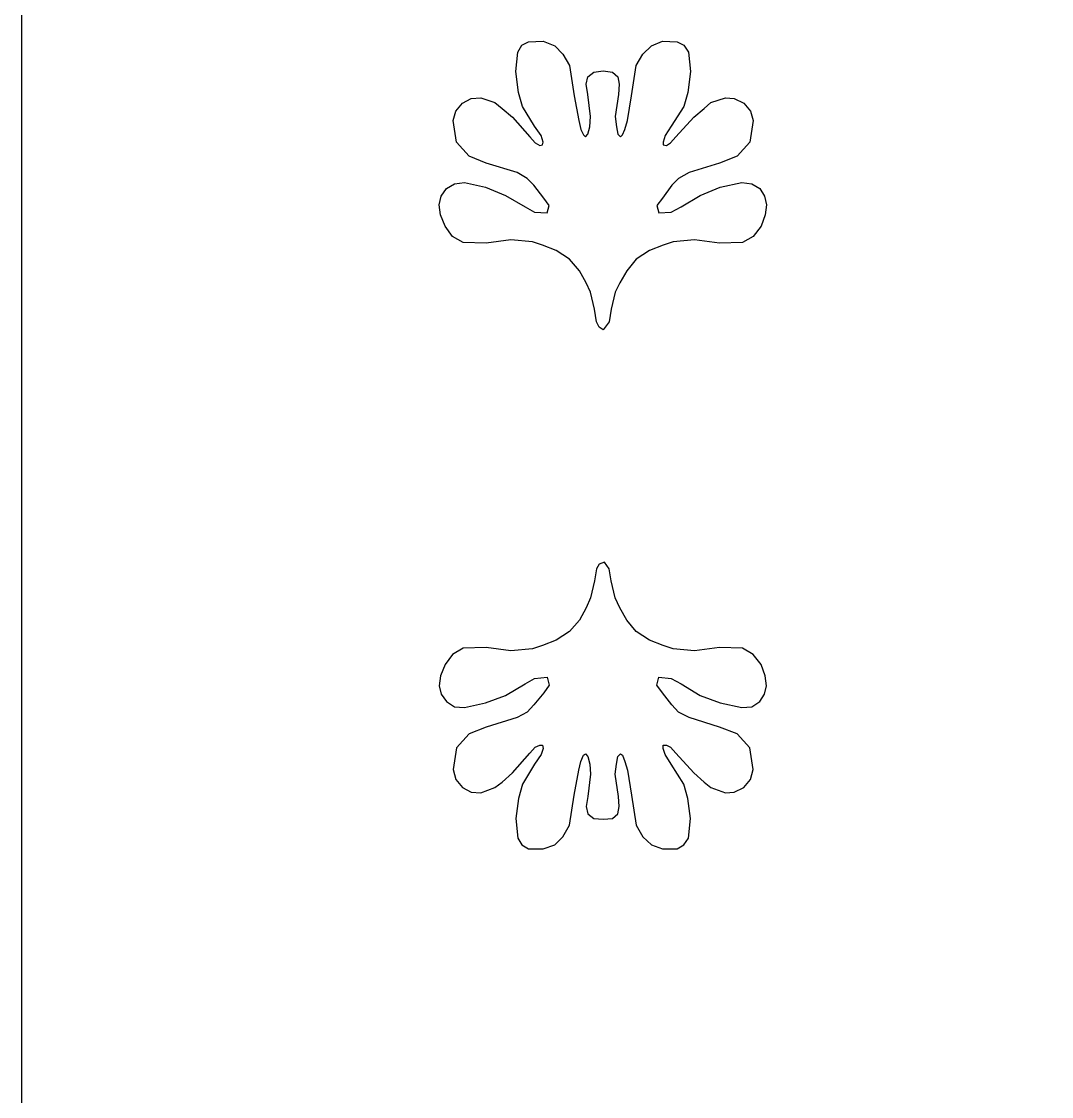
# Model space of a CAD drawing. Header units: centimetres. Extents: x -9.4 to 9.3, y -6 to 11.1.
# Drawn here: x 0.337 to 4.809, y 2.579 to 7.244 of the extents above; entities that cross this region are included whole.
import ezdxf

# ---------------------------------------------------------------- set-up
doc = ezdxf.new("R2010")
doc.units = ezdxf.units.CM
doc.header["$MEASUREMENT"] = 0

msp = doc.modelspace()

# ---------------------------------------------------------------- linework, layer by layer
at = {"color": 242}
for points, knots in [([(0.33706, -5.99235), (0.33706, -5.99235), (0.33706, 11.14986), (0.33706, 11.14986), (0.33706, 11.14986), (0.33706, 11.14986), (9.2808, 11.14986), (9.2808, 11.14986), (9.2808, 11.14986), (9.2808, 11.14986), (9.2808, -5.99235), (9.2808, -5.99235), (9.2808, -5.99235), (9.2808, -5.99235), (0.33706, -5.99235), (0.33706, -5.99235)], [0, 0, 0, 0, 0.2, 0.2, 0.2, 0.2, 0.4, 0.4, 0.4, 0.4, 0.6, 0.6, 0.6, 0.6, 1, 1, 1, 1]), ([(2.46226, 6.29682), (2.46226, 6.29682), (2.55573, 6.28807), (2.55573, 6.28807), (2.55573, 6.28807), (2.55573, 6.28807), (2.59951, 6.27345), (2.59951, 6.27345), (2.59951, 6.27345), (2.59951, 6.27345), (2.65791, 6.25007), (2.65791, 6.25007), (2.65791, 6.25007), (2.65791, 6.25007), (2.71636, 6.21211), (2.71636, 6.21211), (2.71636, 6.21211), (2.71636, 6.21211), (2.76014, 6.16247), (2.76014, 6.16247), (2.76014, 6.16247), (2.76014, 6.16247), (2.78933, 6.10989), (2.78933, 6.10989), (2.78933, 6.10989), (2.78933, 6.10989), (2.80689, 6.069), (2.80689, 6.069), (2.80689, 6.069), (2.80689, 6.069), (2.82439, 5.99598), (2.82439, 5.99598), (2.82439, 5.99598), (2.82439, 5.99598), (2.83315, 5.94047), (2.83315, 5.94047), (2.83315, 5.94047), (2.83315, 5.94047), (2.84484, 5.91714), (2.84484, 5.91714), (2.84484, 5.91714), (2.84484, 5.91714), (2.86235, 5.90545), (2.86235, 5.90545), (2.86235, 5.90545), (2.86235, 5.90545), (2.88862, 5.94047), (2.88862, 5.94047), (2.88862, 5.94047), (2.88862, 5.94047), (2.89742, 5.99598), (2.89742, 5.99598), (2.89742, 5.99598), (2.89742, 5.99598), (2.91493, 6.069), (2.91493, 6.069), (2.91493, 6.069), (2.91493, 6.069), (2.93538, 6.10989), (2.93538, 6.10989), (2.93538, 6.10989), (2.93538, 6.10989), (2.96458, 6.16247), (2.96458, 6.16247), (2.96458, 6.16247), (2.96458, 6.16247), (3.00546, 6.21211), (3.00546, 6.21211), (3.00546, 6.21211), (3.00546, 6.21211), (3.06386, 6.25007), (3.06386, 6.25007), (3.06386, 6.25007), (3.06386, 6.25007), (3.12226, 6.27345), (3.12226, 6.27345), (3.12226, 6.27345), (3.12226, 6.27345), (3.16609, 6.28807), (3.16609, 6.28807), (3.16609, 6.28807), (3.16609, 6.28807), (3.25951, 6.29682), (3.25951, 6.29682), (3.25951, 6.29682), (3.25951, 6.29682), (3.36754, 6.28221), (3.36754, 6.28221), (3.36754, 6.28221), (3.36754, 6.28221), (3.46684, 6.28513), (3.46684, 6.28513), (3.46684, 6.28513), (3.46684, 6.28513), (3.51359, 6.3114), (3.51359, 6.3114), (3.51359, 6.3114), (3.51359, 6.3114), (3.54861, 6.35522), (3.54861, 6.35522), (3.54861, 6.35522), (3.54861, 6.35522), (3.56617, 6.40486), (3.56617, 6.40486), (3.56617, 6.40486), (3.56617, 6.40486), (3.57199, 6.44869), (3.57199, 6.44869), (3.57199, 6.44869), (3.57199, 6.44869), (3.56323, 6.48665), (3.56323, 6.48665), (3.56323, 6.48665), (3.56323, 6.48665), (3.54279, 6.51877), (3.54279, 6.51877), (3.54279, 6.51877), (3.54279, 6.51877), (3.50773, 6.53921), (3.50773, 6.53921), (3.50773, 6.53921), (3.50773, 6.53921), (3.46395, 6.54508), (3.46395, 6.54508), (3.46395, 6.54508), (3.46395, 6.54508), (3.37048, 6.52464), (3.37048, 6.52464), (3.37048, 6.52464), (3.37048, 6.52464), (3.28288, 6.48957), (3.28288, 6.48957), (3.28288, 6.48957), (3.28288, 6.48957), (3.20111, 6.43993), (3.20111, 6.43993), (3.20111, 6.43993), (3.20111, 6.43993), (3.15728, 6.41655), (3.15728, 6.41655), (3.15728, 6.41655), (3.15728, 6.41655), (3.10475, 6.41361), (3.10475, 6.41361), (3.10475, 6.41361), (3.10475, 6.41361), (3.09599, 6.44576), (3.09599, 6.44576), (3.09599, 6.44576), (3.09599, 6.44576), (3.11932, 6.47789), (3.11932, 6.47789), (3.11932, 6.47789), (3.11932, 6.47789), (3.16022, 6.5334), (3.16022, 6.5334), (3.16022, 6.5334), (3.16022, 6.5334), (3.18942, 6.56259), (3.18942, 6.56259), (3.18942, 6.56259), (3.18942, 6.56259), (3.23617, 6.58886), (3.23617, 6.58886), (3.23617, 6.58886), (3.23617, 6.58886), (3.36754, 6.62975), (3.36754, 6.62975), (3.36754, 6.62975), (3.36754, 6.62975), (3.4435, 6.659), (3.4435, 6.659), (3.4435, 6.659), (3.4435, 6.659), (3.49897, 6.72033), (3.49897, 6.72033), (3.49897, 6.72033), (3.49897, 6.72033), (3.51359, 6.8138), (3.51359, 6.8138), (3.51359, 6.8138), (3.51359, 6.8138), (3.5019, 6.85468), (3.5019, 6.85468), (3.5019, 6.85468), (3.5019, 6.85468), (3.47271, 6.8897), (3.47271, 6.8897), (3.47271, 6.8897), (3.47271, 6.8897), (3.43182, 6.91014), (3.43182, 6.91014), (3.43182, 6.91014), (3.43182, 6.91014), (3.39386, 6.91308), (3.39386, 6.91308), (3.39386, 6.91308), (3.39386, 6.91308), (3.32959, 6.89264), (3.32959, 6.89264), (3.32959, 6.89264), (3.32959, 6.89264), (3.30039, 6.86637), (3.30039, 6.86637), (3.30039, 6.86637), (3.30039, 6.86637), (3.25661, 6.82837), (3.25661, 6.82837), (3.25661, 6.82837), (3.25661, 6.82837), (3.17773, 6.74366), (3.17773, 6.74366), (3.17773, 6.74366), (3.17773, 6.74366), (3.1544, 6.71739), (3.1544, 6.71739), (3.1544, 6.71739), (3.1544, 6.71739), (3.13688, 6.7057), (3.13688, 6.7057), (3.13688, 6.7057), (3.13688, 6.7057), (3.12226, 6.70864), (3.12226, 6.70864), (3.12226, 6.70864), (3.12226, 6.70864), (3.12226, 6.72033), (3.12226, 6.72033), (3.12226, 6.72033), (3.12226, 6.72033), (3.13101, 6.74953), (3.13101, 6.74953), (3.13101, 6.74953), (3.13101, 6.74953), (3.15728, 6.79041), (3.15728, 6.79041), (3.15728, 6.79041), (3.15728, 6.79041), (3.2128, 6.87513), (3.2128, 6.87513), (3.2128, 6.87513), (3.2128, 6.87513), (3.23031, 6.93645), (3.23031, 6.93645), (3.23031, 6.93645), (3.23031, 6.93645), (3.24199, 7.02699), (3.24199, 7.02699), (3.24199, 7.02699), (3.24199, 7.02699), (3.23324, 7.11169), (3.23324, 7.11169), (3.23324, 7.11169), (3.23324, 7.11169), (3.2128, 7.14089), (3.2128, 7.14089), (3.2128, 7.14089), (3.2128, 7.14089), (3.1836, 7.15552), (3.1836, 7.15552), (3.1836, 7.15552), (3.1836, 7.15552), (3.11932, 7.15841), (3.11932, 7.15841), (3.11932, 7.15841), (3.11932, 7.15841), (3.07261, 7.13797), (3.07261, 7.13797), (3.07261, 7.13797), (3.07261, 7.13797), (3.03466, 7.10294), (3.03466, 7.10294), (3.03466, 7.10294), (3.03466, 7.10294), (3.00546, 7.05326), (3.00546, 7.05326), (3.00546, 7.05326), (3.00546, 7.05326), (2.98502, 6.92183), (2.98502, 6.92183), (2.98502, 6.92183), (2.98502, 6.92183), (2.96747, 6.8138), (2.96747, 6.8138), (2.96747, 6.8138), (2.96747, 6.8138), (2.95582, 6.77579), (2.95582, 6.77579), (2.95582, 6.77579), (2.95582, 6.77579), (2.94707, 6.75245), (2.94707, 6.75245), (2.94707, 6.75245), (2.94707, 6.75245), (2.93826, 6.74366), (2.93826, 6.74366), (2.93826, 6.74366), (2.93826, 6.74366), (2.92662, 6.75534), (2.92662, 6.75534), (2.92662, 6.75534), (2.92662, 6.75534), (2.92075, 6.78748), (2.92075, 6.78748), (2.92075, 6.78748), (2.92075, 6.78748), (2.91493, 6.8313), (2.91493, 6.8313), (2.91493, 6.8313), (2.91493, 6.8313), (2.92951, 6.9277), (2.92951, 6.9277), (2.92951, 6.9277), (2.92951, 6.9277), (2.93244, 6.97147), (2.93244, 6.97147), (2.93244, 6.97147), (2.93244, 6.97147), (2.92662, 7.00361), (2.92662, 7.00361), (2.92662, 7.00361), (2.92662, 7.00361), (2.90324, 7.02406), (2.90324, 7.02406), (2.90324, 7.02406), (2.90324, 7.02406), (2.86235, 7.02993), (2.86235, 7.02993), (2.86235, 7.02993), (2.86235, 7.02993), (2.82146, 7.02406), (2.82146, 7.02406), (2.82146, 7.02406), (2.82146, 7.02406), (2.7952, 7.00361), (2.7952, 7.00361), (2.7952, 7.00361), (2.7952, 7.00361), (2.78933, 6.97147), (2.78933, 6.97147), (2.78933, 6.97147), (2.78933, 6.97147), (2.7952, 6.9277), (2.7952, 6.9277), (2.7952, 6.9277), (2.7952, 6.9277), (2.80689, 6.8313), (2.80689, 6.8313), (2.80689, 6.8313), (2.80689, 6.8313), (2.80395, 6.78748), (2.80395, 6.78748), (2.80395, 6.78748), (2.80395, 6.78748), (2.7952, 6.75534), (2.7952, 6.75534), (2.7952, 6.75534), (2.7952, 6.75534), (2.78644, 6.74366), (2.78644, 6.74366), (2.78644, 6.74366), (2.78644, 6.74366), (2.77769, 6.75245), (2.77769, 6.75245), (2.77769, 6.75245), (2.77769, 6.75245), (2.766, 6.77579), (2.766, 6.77579), (2.766, 6.77579), (2.766, 6.77579), (2.75724, 6.8138), (2.75724, 6.8138), (2.75724, 6.8138), (2.75724, 6.8138), (2.7368, 6.92183), (2.7368, 6.92183), (2.7368, 6.92183), (2.7368, 6.92183), (2.71636, 7.05326), (2.71636, 7.05326), (2.71636, 7.05326), (2.71636, 7.05326), (2.68715, 7.10294), (2.68715, 7.10294), (2.68715, 7.10294), (2.68715, 7.10294), (2.65209, 7.13797), (2.65209, 7.13797), (2.65209, 7.13797), (2.65209, 7.13797), (2.60244, 7.15841), (2.60244, 7.15841), (2.60244, 7.15841), (2.60244, 7.15841), (2.53818, 7.15552), (2.53818, 7.15552), (2.53818, 7.15552), (2.53818, 7.15552), (2.50898, 7.14089), (2.50898, 7.14089), (2.50898, 7.14089), (2.50898, 7.14089), (2.49147, 7.11169), (2.49147, 7.11169), (2.49147, 7.11169), (2.49147, 7.11169), (2.48271, 7.02699), (2.48271, 7.02699), (2.48271, 7.02699), (2.48271, 7.02699), (2.4944, 6.93645), (2.4944, 6.93645), (2.4944, 6.93645), (2.4944, 6.93645), (2.51192, 6.87513), (2.51192, 6.87513), (2.51192, 6.87513), (2.51192, 6.87513), (2.56449, 6.79041), (2.56449, 6.79041), (2.56449, 6.79041), (2.56449, 6.79041), (2.59369, 6.74953), (2.59369, 6.74953), (2.59369, 6.74953), (2.59369, 6.74953), (2.60244, 6.72033), (2.60244, 6.72033), (2.60244, 6.72033), (2.60244, 6.72033), (2.59951, 6.70864), (2.59951, 6.70864), (2.59951, 6.70864), (2.59951, 6.70864), (2.58786, 6.7057), (2.58786, 6.7057), (2.58786, 6.7057), (2.58786, 6.7057), (2.56742, 6.71739), (2.56742, 6.71739), (2.56742, 6.71739), (2.56742, 6.71739), (2.54404, 6.74366), (2.54404, 6.74366), (2.54404, 6.74366), (2.54404, 6.74366), (2.46813, 6.82837), (2.46813, 6.82837), (2.46813, 6.82837), (2.46813, 6.82837), (2.42431, 6.86637), (2.42431, 6.86637), (2.42431, 6.86637), (2.42431, 6.86637), (2.39218, 6.89264), (2.39218, 6.89264), (2.39218, 6.89264), (2.39218, 6.89264), (2.33085, 6.91308), (2.33085, 6.91308), (2.33085, 6.91308), (2.33085, 6.91308), (2.28996, 6.91014), (2.28996, 6.91014), (2.28996, 6.91014), (2.28996, 6.91014), (2.252, 6.8897), (2.252, 6.8897), (2.252, 6.8897), (2.252, 6.8897), (2.2228, 6.85468), (2.2228, 6.85468), (2.2228, 6.85468), (2.2228, 6.85468), (2.21111, 6.8138), (2.21111, 6.8138), (2.21111, 6.8138), (2.21111, 6.8138), (2.22573, 6.72033), (2.22573, 6.72033), (2.22573, 6.72033), (2.22573, 6.72033), (2.2812, 6.659), (2.2812, 6.659), (2.2812, 6.659), (2.2812, 6.659), (2.35422, 6.62975), (2.35422, 6.62975), (2.35422, 6.62975), (2.35422, 6.62975), (2.48853, 6.58886), (2.48853, 6.58886), (2.48853, 6.58886), (2.48853, 6.58886), (2.53236, 6.56259), (2.53236, 6.56259), (2.53236, 6.56259), (2.53236, 6.56259), (2.56156, 6.5334), (2.56156, 6.5334), (2.56156, 6.5334), (2.56156, 6.5334), (2.60538, 6.47789), (2.60538, 6.47789), (2.60538, 6.47789), (2.60538, 6.47789), (2.62871, 6.44576), (2.62871, 6.44576), (2.62871, 6.44576), (2.62871, 6.44576), (2.61995, 6.41361), (2.61995, 6.41361), (2.61995, 6.41361), (2.61995, 6.41361), (2.56449, 6.41655), (2.56449, 6.41655), (2.56449, 6.41655), (2.56449, 6.41655), (2.52361, 6.43993), (2.52361, 6.43993), (2.52361, 6.43993), (2.52361, 6.43993), (2.43889, 6.48957), (2.43889, 6.48957), (2.43889, 6.48957), (2.43889, 6.48957), (2.35129, 6.52464), (2.35129, 6.52464), (2.35129, 6.52464), (2.35129, 6.52464), (2.26075, 6.54508), (2.26075, 6.54508), (2.26075, 6.54508), (2.26075, 6.54508), (2.21698, 6.53921), (2.21698, 6.53921), (2.21698, 6.53921), (2.21698, 6.53921), (2.18191, 6.51877), (2.18191, 6.51877), (2.18191, 6.51877), (2.18191, 6.51877), (2.15858, 6.48665), (2.15858, 6.48665), (2.15858, 6.48665), (2.15858, 6.48665), (2.14978, 6.44869), (2.14978, 6.44869), (2.14978, 6.44869), (2.14978, 6.44869), (2.15565, 6.40486), (2.15565, 6.40486), (2.15565, 6.40486), (2.15565, 6.40486), (2.17609, 6.35522), (2.17609, 6.35522), (2.17609, 6.35522), (2.17609, 6.35522), (2.20822, 6.3114), (2.20822, 6.3114), (2.20822, 6.3114), (2.20822, 6.3114), (2.25493, 6.28513), (2.25493, 6.28513), (2.25493, 6.28513), (2.25493, 6.28513), (2.35422, 6.28221), (2.35422, 6.28221), (2.35422, 6.28221), (2.35422, 6.28221), (2.46226, 6.29682), (2.46226, 6.29682)], [0, 0, 0, 0, 0.0069444, 0.0069444, 0.0069444, 0.0069444, 0.0138889, 0.0138889, 0.0138889, 0.0138889, 0.0208333, 0.0208333, 0.0208333, 0.0208333, 0.0277778, 0.0277778, 0.0277778, 0.0277778, 0.0347222, 0.0347222, 0.0347222, 0.0347222, 0.0416667, 0.0416667, 0.0416667, 0.0416667, 0.0486111, 0.0486111, 0.0486111, 0.0486111, 0.0555556, 0.0555556, 0.0555556, 0.0555556, 0.0625, 0.0625, 0.0625, 0.0625, 0.0694444, 0.0694444, 0.0694444, 0.0694444, 0.0763889, 0.0763889, 0.0763889, 0.0763889, 0.0833333, 0.0833333, 0.0833333, 0.0833333, 0.0902778, 0.0902778, 0.0902778, 0.0902778, 0.0972222, 0.0972222, 0.0972222, 0.0972222, 0.1041667, 0.1041667, 0.1041667, 0.1041667, 0.1111111, 0.1111111, 0.1111111, 0.1111111, 0.1180556, 0.1180556, 0.1180556, 0.1180556, 0.125, 0.125, 0.125, 0.125, 0.1319444, 0.1319444, 0.1319444, 0.1319444, 0.1388889, 0.1388889, 0.1388889, 0.1388889, 0.1458333, 0.1458333, 0.1458333, 0.1458333, 0.1527778, 0.1527778, 0.1527778, 0.1527778, 0.1597222, 0.1597222, 0.1597222, 0.1597222, 0.1666667, 0.1666667, 0.1666667, 0.1666667, 0.1736111, 0.1736111, 0.1736111, 0.1736111, 0.1805556, 0.1805556, 0.1805556, 0.1805556, 0.1875, 0.1875, 0.1875, 0.1875, 0.1944444, 0.1944444, 0.1944444, 0.1944444, 0.2013889, 0.2013889, 0.2013889, 0.2013889, 0.2083333, 0.2083333, 0.2083333, 0.2083333, 0.2152778, 0.2152778, 0.2152778, 0.2152778, 0.2222222, 0.2222222, 0.2222222, 0.2222222, 0.2291667, 0.2291667, 0.2291667, 0.2291667, 0.2361111, 0.2361111, 0.2361111, 0.2361111, 0.2430556, 0.2430556, 0.2430556, 0.2430556, 0.25, 0.25, 0.25, 0.25, 0.2569444, 0.2569444, 0.2569444, 0.2569444, 0.2638889, 0.2638889, 0.2638889, 0.2638889, 0.2708333, 0.2708333, 0.2708333, 0.2708333, 0.2777778, 0.2777778, 0.2777778, 0.2777778, 0.2847222, 0.2847222, 0.2847222, 0.2847222, 0.2916667, 0.2916667, 0.2916667, 0.2916667, 0.2986111, 0.2986111, 0.2986111, 0.2986111, 0.3055556, 0.3055556, 0.3055556, 0.3055556, 0.3125, 0.3125, 0.3125, 0.3125, 0.3194444, 0.3194444, 0.3194444, 0.3194444, 0.3263889, 0.3263889, 0.3263889, 0.3263889, 0.3333333, 0.3333333, 0.3333333, 0.3333333, 0.3402778, 0.3402778, 0.3402778, 0.3402778, 0.3472222, 0.3472222, 0.3472222, 0.3472222, 0.3541667, 0.3541667, 0.3541667, 0.3541667, 0.3611111, 0.3611111, 0.3611111, 0.3611111, 0.3680556, 0.3680556, 0.3680556, 0.3680556, 0.375, 0.375, 0.375, 0.375, 0.3819444, 0.3819444, 0.3819444, 0.3819444, 0.3888889, 0.3888889, 0.3888889, 0.3888889, 0.3958333, 0.3958333, 0.3958333, 0.3958333, 0.4027778, 0.4027778, 0.4027778, 0.4027778, 0.4097222, 0.4097222, 0.4097222, 0.4097222, 0.4166667, 0.4166667, 0.4166667, 0.4166667, 0.4236111, 0.4236111, 0.4236111, 0.4236111, 0.4305556, 0.4305556, 0.4305556, 0.4305556, 0.4375, 0.4375, 0.4375, 0.4375, 0.4444444, 0.4444444, 0.4444444, 0.4444444, 0.4513889, 0.4513889, 0.4513889, 0.4513889, 0.4583333, 0.4583333, 0.4583333, 0.4583333, 0.4652778, 0.4652778, 0.4652778, 0.4652778, 0.4722222, 0.4722222, 0.4722222, 0.4722222, 0.4791667, 0.4791667, 0.4791667, 0.4791667, 0.4861111, 0.4861111, 0.4861111, 0.4861111, 0.4930556, 0.4930556, 0.4930556, 0.4930556, 0.5, 0.5, 0.5, 0.5, 0.5069444, 0.5069444, 0.5069444, 0.5069444, 0.5138889, 0.5138889, 0.5138889, 0.5138889, 0.5208333, 0.5208333, 0.5208333, 0.5208333, 0.5277778, 0.5277778, 0.5277778, 0.5277778, 0.5347222, 0.5347222, 0.5347222, 0.5347222, 0.5416667, 0.5416667, 0.5416667, 0.5416667, 0.5486111, 0.5486111, 0.5486111, 0.5486111, 0.5555556, 0.5555556, 0.5555556, 0.5555556, 0.5625, 0.5625, 0.5625, 0.5625, 0.5694444, 0.5694444, 0.5694444, 0.5694444, 0.5763889, 0.5763889, 0.5763889, 0.5763889, 0.5833333, 0.5833333, 0.5833333, 0.5833333, 0.5902778, 0.5902778, 0.5902778, 0.5902778, 0.5972222, 0.5972222, 0.5972222, 0.5972222, 0.6041667, 0.6041667, 0.6041667, 0.6041667, 0.6111111, 0.6111111, 0.6111111, 0.6111111, 0.6180556, 0.6180556, 0.6180556, 0.6180556, 0.625, 0.625, 0.625, 0.625, 0.6319444, 0.6319444, 0.6319444, 0.6319444, 0.6388889, 0.6388889, 0.6388889, 0.6388889, 0.6458333, 0.6458333, 0.6458333, 0.6458333, 0.6527778, 0.6527778, 0.6527778, 0.6527778, 0.6597222, 0.6597222, 0.6597222, 0.6597222, 0.6666667, 0.6666667, 0.6666667, 0.6666667, 0.6736111, 0.6736111, 0.6736111, 0.6736111, 0.6805556, 0.6805556, 0.6805556, 0.6805556, 0.6875, 0.6875, 0.6875, 0.6875, 0.6944444, 0.6944444, 0.6944444, 0.6944444, 0.7013889, 0.7013889, 0.7013889, 0.7013889, 0.7083333, 0.7083333, 0.7083333, 0.7083333, 0.7152778, 0.7152778, 0.7152778, 0.7152778, 0.7222222, 0.7222222, 0.7222222, 0.7222222, 0.7291667, 0.7291667, 0.7291667, 0.7291667, 0.7361111, 0.7361111, 0.7361111, 0.7361111, 0.7430556, 0.7430556, 0.7430556, 0.7430556, 0.75, 0.75, 0.75, 0.75, 0.7569444, 0.7569444, 0.7569444, 0.7569444, 0.7638889, 0.7638889, 0.7638889, 0.7638889, 0.7708333, 0.7708333, 0.7708333, 0.7708333, 0.7777778, 0.7777778, 0.7777778, 0.7777778, 0.7847222, 0.7847222, 0.7847222, 0.7847222, 0.7916667, 0.7916667, 0.7916667, 0.7916667, 0.7986111, 0.7986111, 0.7986111, 0.7986111, 0.8055556, 0.8055556, 0.8055556, 0.8055556, 0.8125, 0.8125, 0.8125, 0.8125, 0.8194444, 0.8194444, 0.8194444, 0.8194444, 0.8263889, 0.8263889, 0.8263889, 0.8263889, 0.8333333, 0.8333333, 0.8333333, 0.8333333, 0.8402778, 0.8402778, 0.8402778, 0.8402778, 0.8472222, 0.8472222, 0.8472222, 0.8472222, 0.8541667, 0.8541667, 0.8541667, 0.8541667, 0.8611111, 0.8611111, 0.8611111, 0.8611111, 0.8680556, 0.8680556, 0.8680556, 0.8680556, 0.875, 0.875, 0.875, 0.875, 0.8819444, 0.8819444, 0.8819444, 0.8819444, 0.8888889, 0.8888889, 0.8888889, 0.8888889, 0.8958333, 0.8958333, 0.8958333, 0.8958333, 0.9027778, 0.9027778, 0.9027778, 0.9027778, 0.9097222, 0.9097222, 0.9097222, 0.9097222, 0.9166667, 0.9166667, 0.9166667, 0.9166667, 0.9236111, 0.9236111, 0.9236111, 0.9236111, 0.9305556, 0.9305556, 0.9305556, 0.9305556, 0.9375, 0.9375, 0.9375, 0.9375, 0.9444444, 0.9444444, 0.9444444, 0.9444444, 0.9513889, 0.9513889, 0.9513889, 0.9513889, 0.9583333, 0.9583333, 0.9583333, 0.9583333, 0.9652778, 0.9652778, 0.9652778, 0.9652778, 0.9722222, 0.9722222, 0.9722222, 0.9722222, 0.9791667, 0.9791667, 0.9791667, 0.9791667, 0.9861111, 0.9861111, 0.9861111, 0.9861111, 1, 1, 1, 1]), ([(2.65791, 4.55898), (2.65791, 4.55898), (2.71636, 4.59697), (2.71636, 4.59697), (2.71636, 4.59697), (2.71636, 4.59697), (2.76014, 4.64661), (2.76014, 4.64661), (2.76014, 4.64661), (2.76014, 4.64661), (2.78933, 4.6992), (2.78933, 4.6992), (2.78933, 4.6992), (2.78933, 4.6992), (2.80689, 4.74298), (2.80689, 4.74298), (2.80689, 4.74298), (2.80689, 4.74298), (2.82439, 4.81599), (2.82439, 4.81599), (2.82439, 4.81599), (2.82439, 4.81599), (2.83315, 4.86857), (2.83315, 4.86857), (2.83315, 4.86857), (2.83315, 4.86857), (2.84484, 4.88902), (2.84484, 4.88902), (2.84484, 4.88902), (2.84484, 4.88902), (2.86817, 4.89777), (2.86817, 4.89777), (2.86817, 4.89777), (2.86817, 4.89777), (2.88862, 4.86857), (2.88862, 4.86857), (2.88862, 4.86857), (2.88862, 4.86857), (2.89742, 4.81599), (2.89742, 4.81599), (2.89742, 4.81599), (2.89742, 4.81599), (2.91493, 4.74298), (2.91493, 4.74298), (2.91493, 4.74298), (2.91493, 4.74298), (2.93538, 4.6992), (2.93538, 4.6992), (2.93538, 4.6992), (2.93538, 4.6992), (2.96458, 4.64661), (2.96458, 4.64661), (2.96458, 4.64661), (2.96458, 4.64661), (3.00546, 4.59697), (3.00546, 4.59697), (3.00546, 4.59697), (3.00546, 4.59697), (3.06386, 4.55898), (3.06386, 4.55898), (3.06386, 4.55898), (3.06386, 4.55898), (3.12226, 4.53565), (3.12226, 4.53565), (3.12226, 4.53565), (3.12226, 4.53565), (3.16609, 4.52102), (3.16609, 4.52102), (3.16609, 4.52102), (3.16609, 4.52102), (3.25951, 4.51227), (3.25951, 4.51227), (3.25951, 4.51227), (3.25951, 4.51227), (3.36754, 4.52684), (3.36754, 4.52684), (3.36754, 4.52684), (3.36754, 4.52684), (3.46684, 4.52396), (3.46684, 4.52396), (3.46684, 4.52396), (3.46684, 4.52396), (3.51359, 4.49764), (3.51359, 4.49764), (3.51359, 4.49764), (3.51359, 4.49764), (3.54861, 4.45382), (3.54861, 4.45382), (3.54861, 4.45382), (3.54861, 4.45382), (3.56617, 4.40418), (3.56617, 4.40418), (3.56617, 4.40418), (3.56617, 4.40418), (3.57199, 4.3604), (3.57199, 4.3604), (3.57199, 4.3604), (3.57199, 4.3604), (3.56323, 4.32533), (3.56323, 4.32533), (3.56323, 4.32533), (3.56323, 4.32533), (3.54279, 4.2932), (3.54279, 4.2932), (3.54279, 4.2932), (3.54279, 4.2932), (3.50773, 4.26982), (3.50773, 4.26982), (3.50773, 4.26982), (3.50773, 4.26982), (3.46395, 4.26693), (3.46395, 4.26693), (3.46395, 4.26693), (3.46395, 4.26693), (3.37048, 4.28737), (3.37048, 4.28737), (3.37048, 4.28737), (3.37048, 4.28737), (3.28288, 4.31952), (3.28288, 4.31952), (3.28288, 4.31952), (3.28288, 4.31952), (3.20111, 4.36916), (3.20111, 4.36916), (3.20111, 4.36916), (3.20111, 4.36916), (3.15728, 4.3925), (3.15728, 4.3925), (3.15728, 4.3925), (3.15728, 4.3925), (3.10475, 4.39836), (3.10475, 4.39836), (3.10475, 4.39836), (3.10475, 4.39836), (3.09599, 4.3633), (3.09599, 4.3633), (3.09599, 4.3633), (3.09599, 4.3633), (3.11932, 4.33115), (3.11932, 4.33115), (3.11932, 4.33115), (3.11932, 4.33115), (3.16022, 4.27858), (3.16022, 4.27858), (3.16022, 4.27858), (3.16022, 4.27858), (3.18942, 4.24649), (3.18942, 4.24649), (3.18942, 4.24649), (3.18942, 4.24649), (3.23617, 4.22312), (3.23617, 4.22312), (3.23617, 4.22312), (3.23617, 4.22312), (3.36754, 4.18223), (3.36754, 4.18223), (3.36754, 4.18223), (3.36754, 4.18223), (3.4435, 4.15303), (3.4435, 4.15303), (3.4435, 4.15303), (3.4435, 4.15303), (3.49897, 4.09169), (3.49897, 4.09169), (3.49897, 4.09169), (3.49897, 4.09169), (3.51359, 3.99823), (3.51359, 3.99823), (3.51359, 3.99823), (3.51359, 3.99823), (3.5019, 3.95441), (3.5019, 3.95441), (3.5019, 3.95441), (3.5019, 3.95441), (3.47271, 3.91934), (3.47271, 3.91934), (3.47271, 3.91934), (3.47271, 3.91934), (3.43182, 3.89889), (3.43182, 3.89889), (3.43182, 3.89889), (3.43182, 3.89889), (3.39386, 3.896), (3.39386, 3.896), (3.39386, 3.896), (3.39386, 3.896), (3.32959, 3.91934), (3.32959, 3.91934), (3.32959, 3.91934), (3.32959, 3.91934), (3.30039, 3.94271), (3.30039, 3.94271), (3.30039, 3.94271), (3.30039, 3.94271), (3.25661, 3.98361), (3.25661, 3.98361), (3.25661, 3.98361), (3.25661, 3.98361), (3.17773, 4.06832), (3.17773, 4.06832), (3.17773, 4.06832), (3.17773, 4.06832), (3.1544, 4.09458), (3.1544, 4.09458), (3.1544, 4.09458), (3.1544, 4.09458), (3.13688, 4.10333), (3.13688, 4.10333), (3.13688, 4.10333), (3.13688, 4.10333), (3.12226, 4.10333), (3.12226, 4.10333), (3.12226, 4.10333), (3.12226, 4.10333), (3.12226, 4.08876), (3.12226, 4.08876), (3.12226, 4.08876), (3.12226, 4.08876), (3.13101, 4.06245), (3.13101, 4.06245), (3.13101, 4.06245), (3.13101, 4.06245), (3.15728, 4.02157), (3.15728, 4.02157), (3.15728, 4.02157), (3.15728, 4.02157), (3.2128, 3.93396), (3.2128, 3.93396), (3.2128, 3.93396), (3.2128, 3.93396), (3.23031, 3.87263), (3.23031, 3.87263), (3.23031, 3.87263), (3.23031, 3.87263), (3.24199, 3.78499), (3.24199, 3.78499), (3.24199, 3.78499), (3.24199, 3.78499), (3.23324, 3.70031), (3.23324, 3.70031), (3.23324, 3.70031), (3.23324, 3.70031), (3.2128, 3.67108), (3.2128, 3.67108), (3.2128, 3.67108), (3.2128, 3.67108), (3.1836, 3.65356), (3.1836, 3.65356), (3.1836, 3.65356), (3.1836, 3.65356), (3.11932, 3.65356), (3.11932, 3.65356), (3.11932, 3.65356), (3.11932, 3.65356), (3.07261, 3.67108), (3.07261, 3.67108), (3.07261, 3.67108), (3.07261, 3.67108), (3.03466, 3.70614), (3.03466, 3.70614), (3.03466, 3.70614), (3.03466, 3.70614), (3.00546, 3.75578), (3.00546, 3.75578), (3.00546, 3.75578), (3.00546, 3.75578), (2.98502, 3.8872), (2.98502, 3.8872), (2.98502, 3.8872), (2.98502, 3.8872), (2.96747, 3.9953), (2.96747, 3.9953), (2.96747, 3.9953), (2.96747, 3.9953), (2.95582, 4.03325), (2.95582, 4.03325), (2.95582, 4.03325), (2.95582, 4.03325), (2.94707, 4.05956), (2.94707, 4.05956), (2.94707, 4.05956), (2.94707, 4.05956), (2.93826, 4.06538), (2.93826, 4.06538), (2.93826, 4.06538), (2.93826, 4.06538), (2.92662, 4.05369), (2.92662, 4.05369), (2.92662, 4.05369), (2.92662, 4.05369), (2.92075, 4.02157), (2.92075, 4.02157), (2.92075, 4.02157), (2.92075, 4.02157), (2.91493, 3.97779), (2.91493, 3.97779), (2.91493, 3.97779), (2.91493, 3.97779), (2.92951, 3.88138), (2.92951, 3.88138), (2.92951, 3.88138), (2.92951, 3.88138), (2.93244, 3.83757), (2.93244, 3.83757), (2.93244, 3.83757), (2.93244, 3.83757), (2.92662, 3.80544), (2.92662, 3.80544), (2.92662, 3.80544), (2.92662, 3.80544), (2.90324, 3.78499), (2.90324, 3.78499), (2.90324, 3.78499), (2.90324, 3.78499), (2.86235, 3.7821), (2.86235, 3.7821), (2.86235, 3.7821), (2.86235, 3.7821), (2.82146, 3.78499), (2.82146, 3.78499), (2.82146, 3.78499), (2.82146, 3.78499), (2.7952, 3.80544), (2.7952, 3.80544), (2.7952, 3.80544), (2.7952, 3.80544), (2.78933, 3.83757), (2.78933, 3.83757), (2.78933, 3.83757), (2.78933, 3.83757), (2.7952, 3.88138), (2.7952, 3.88138), (2.7952, 3.88138), (2.7952, 3.88138), (2.80689, 3.97779), (2.80689, 3.97779), (2.80689, 3.97779), (2.80689, 3.97779), (2.80395, 4.02157), (2.80395, 4.02157), (2.80395, 4.02157), (2.80395, 4.02157), (2.7952, 4.05369), (2.7952, 4.05369), (2.7952, 4.05369), (2.7952, 4.05369), (2.78644, 4.06538), (2.78644, 4.06538), (2.78644, 4.06538), (2.78644, 4.06538), (2.77769, 4.05956), (2.77769, 4.05956), (2.77769, 4.05956), (2.77769, 4.05956), (2.766, 4.03325), (2.766, 4.03325), (2.766, 4.03325), (2.766, 4.03325), (2.75724, 3.9953), (2.75724, 3.9953), (2.75724, 3.9953), (2.75724, 3.9953), (2.7368, 3.8872), (2.7368, 3.8872), (2.7368, 3.8872), (2.7368, 3.8872), (2.71636, 3.75578), (2.71636, 3.75578), (2.71636, 3.75578), (2.71636, 3.75578), (2.68715, 3.70614), (2.68715, 3.70614), (2.68715, 3.70614), (2.68715, 3.70614), (2.65209, 3.67108), (2.65209, 3.67108), (2.65209, 3.67108), (2.65209, 3.67108), (2.60244, 3.65356), (2.60244, 3.65356), (2.60244, 3.65356), (2.60244, 3.65356), (2.53818, 3.65356), (2.53818, 3.65356), (2.53818, 3.65356), (2.53818, 3.65356), (2.50898, 3.67108), (2.50898, 3.67108), (2.50898, 3.67108), (2.50898, 3.67108), (2.49147, 3.70031), (2.49147, 3.70031), (2.49147, 3.70031), (2.49147, 3.70031), (2.48271, 3.78499), (2.48271, 3.78499), (2.48271, 3.78499), (2.48271, 3.78499), (2.4944, 3.87263), (2.4944, 3.87263), (2.4944, 3.87263), (2.4944, 3.87263), (2.51192, 3.93396), (2.51192, 3.93396), (2.51192, 3.93396), (2.51192, 3.93396), (2.56449, 4.02157), (2.56449, 4.02157), (2.56449, 4.02157), (2.56449, 4.02157), (2.59369, 4.06245), (2.59369, 4.06245), (2.59369, 4.06245), (2.59369, 4.06245), (2.60244, 4.08876), (2.60244, 4.08876), (2.60244, 4.08876), (2.60244, 4.08876), (2.59951, 4.10333), (2.59951, 4.10333), (2.59951, 4.10333), (2.59951, 4.10333), (2.58786, 4.10333), (2.58786, 4.10333), (2.58786, 4.10333), (2.58786, 4.10333), (2.56742, 4.09458), (2.56742, 4.09458), (2.56742, 4.09458), (2.56742, 4.09458), (2.54404, 4.06832), (2.54404, 4.06832), (2.54404, 4.06832), (2.54404, 4.06832), (2.46813, 3.98361), (2.46813, 3.98361), (2.46813, 3.98361), (2.46813, 3.98361), (2.42431, 3.94271), (2.42431, 3.94271), (2.42431, 3.94271), (2.42431, 3.94271), (2.39218, 3.91934), (2.39218, 3.91934), (2.39218, 3.91934), (2.39218, 3.91934), (2.33085, 3.896), (2.33085, 3.896), (2.33085, 3.896), (2.33085, 3.896), (2.28996, 3.89889), (2.28996, 3.89889), (2.28996, 3.89889), (2.28996, 3.89889), (2.252, 3.91934), (2.252, 3.91934), (2.252, 3.91934), (2.252, 3.91934), (2.2228, 3.95441), (2.2228, 3.95441), (2.2228, 3.95441), (2.2228, 3.95441), (2.21111, 3.99823), (2.21111, 3.99823), (2.21111, 3.99823), (2.21111, 3.99823), (2.22573, 4.09169), (2.22573, 4.09169), (2.22573, 4.09169), (2.22573, 4.09169), (2.2812, 4.15303), (2.2812, 4.15303), (2.2812, 4.15303), (2.2812, 4.15303), (2.35422, 4.18223), (2.35422, 4.18223), (2.35422, 4.18223), (2.35422, 4.18223), (2.48853, 4.22312), (2.48853, 4.22312), (2.48853, 4.22312), (2.48853, 4.22312), (2.53236, 4.24649), (2.53236, 4.24649), (2.53236, 4.24649), (2.53236, 4.24649), (2.56156, 4.27858), (2.56156, 4.27858), (2.56156, 4.27858), (2.56156, 4.27858), (2.60538, 4.33115), (2.60538, 4.33115), (2.60538, 4.33115), (2.60538, 4.33115), (2.62871, 4.3633), (2.62871, 4.3633), (2.62871, 4.3633), (2.62871, 4.3633), (2.61995, 4.39836), (2.61995, 4.39836), (2.61995, 4.39836), (2.61995, 4.39836), (2.56449, 4.3925), (2.56449, 4.3925), (2.56449, 4.3925), (2.56449, 4.3925), (2.52361, 4.36916), (2.52361, 4.36916), (2.52361, 4.36916), (2.52361, 4.36916), (2.43889, 4.31952), (2.43889, 4.31952), (2.43889, 4.31952), (2.43889, 4.31952), (2.35129, 4.28737), (2.35129, 4.28737), (2.35129, 4.28737), (2.35129, 4.28737), (2.26075, 4.26693), (2.26075, 4.26693), (2.26075, 4.26693), (2.26075, 4.26693), (2.21698, 4.26982), (2.21698, 4.26982), (2.21698, 4.26982), (2.21698, 4.26982), (2.18191, 4.2932), (2.18191, 4.2932), (2.18191, 4.2932), (2.18191, 4.2932), (2.15858, 4.32533), (2.15858, 4.32533), (2.15858, 4.32533), (2.15858, 4.32533), (2.14978, 4.3604), (2.14978, 4.3604), (2.14978, 4.3604), (2.14978, 4.3604), (2.15565, 4.40418), (2.15565, 4.40418), (2.15565, 4.40418), (2.15565, 4.40418), (2.17609, 4.45382), (2.17609, 4.45382), (2.17609, 4.45382), (2.17609, 4.45382), (2.20822, 4.49764), (2.20822, 4.49764), (2.20822, 4.49764), (2.20822, 4.49764), (2.25493, 4.52396), (2.25493, 4.52396), (2.25493, 4.52396), (2.25493, 4.52396), (2.35422, 4.52684), (2.35422, 4.52684), (2.35422, 4.52684), (2.35422, 4.52684), (2.46226, 4.51227), (2.46226, 4.51227), (2.46226, 4.51227), (2.46226, 4.51227), (2.55573, 4.52102), (2.55573, 4.52102), (2.55573, 4.52102), (2.55573, 4.52102), (2.59951, 4.53565), (2.59951, 4.53565), (2.59951, 4.53565), (2.59951, 4.53565), (2.65791, 4.55898), (2.65791, 4.55898)], [0, 0, 0, 0, 0.0069444, 0.0069444, 0.0069444, 0.0069444, 0.0138889, 0.0138889, 0.0138889, 0.0138889, 0.0208333, 0.0208333, 0.0208333, 0.0208333, 0.0277778, 0.0277778, 0.0277778, 0.0277778, 0.0347222, 0.0347222, 0.0347222, 0.0347222, 0.0416667, 0.0416667, 0.0416667, 0.0416667, 0.0486111, 0.0486111, 0.0486111, 0.0486111, 0.0555556, 0.0555556, 0.0555556, 0.0555556, 0.0625, 0.0625, 0.0625, 0.0625, 0.0694444, 0.0694444, 0.0694444, 0.0694444, 0.0763889, 0.0763889, 0.0763889, 0.0763889, 0.0833333, 0.0833333, 0.0833333, 0.0833333, 0.0902778, 0.0902778, 0.0902778, 0.0902778, 0.0972222, 0.0972222, 0.0972222, 0.0972222, 0.1041667, 0.1041667, 0.1041667, 0.1041667, 0.1111111, 0.1111111, 0.1111111, 0.1111111, 0.1180556, 0.1180556, 0.1180556, 0.1180556, 0.125, 0.125, 0.125, 0.125, 0.1319444, 0.1319444, 0.1319444, 0.1319444, 0.1388889, 0.1388889, 0.1388889, 0.1388889, 0.1458333, 0.1458333, 0.1458333, 0.1458333, 0.1527778, 0.1527778, 0.1527778, 0.1527778, 0.1597222, 0.1597222, 0.1597222, 0.1597222, 0.1666667, 0.1666667, 0.1666667, 0.1666667, 0.1736111, 0.1736111, 0.1736111, 0.1736111, 0.1805556, 0.1805556, 0.1805556, 0.1805556, 0.1875, 0.1875, 0.1875, 0.1875, 0.1944444, 0.1944444, 0.1944444, 0.1944444, 0.2013889, 0.2013889, 0.2013889, 0.2013889, 0.2083333, 0.2083333, 0.2083333, 0.2083333, 0.2152778, 0.2152778, 0.2152778, 0.2152778, 0.2222222, 0.2222222, 0.2222222, 0.2222222, 0.2291667, 0.2291667, 0.2291667, 0.2291667, 0.2361111, 0.2361111, 0.2361111, 0.2361111, 0.2430556, 0.2430556, 0.2430556, 0.2430556, 0.25, 0.25, 0.25, 0.25, 0.2569444, 0.2569444, 0.2569444, 0.2569444, 0.2638889, 0.2638889, 0.2638889, 0.2638889, 0.2708333, 0.2708333, 0.2708333, 0.2708333, 0.2777778, 0.2777778, 0.2777778, 0.2777778, 0.2847222, 0.2847222, 0.2847222, 0.2847222, 0.2916667, 0.2916667, 0.2916667, 0.2916667, 0.2986111, 0.2986111, 0.2986111, 0.2986111, 0.3055556, 0.3055556, 0.3055556, 0.3055556, 0.3125, 0.3125, 0.3125, 0.3125, 0.3194444, 0.3194444, 0.3194444, 0.3194444, 0.3263889, 0.3263889, 0.3263889, 0.3263889, 0.3333333, 0.3333333, 0.3333333, 0.3333333, 0.3402778, 0.3402778, 0.3402778, 0.3402778, 0.3472222, 0.3472222, 0.3472222, 0.3472222, 0.3541667, 0.3541667, 0.3541667, 0.3541667, 0.3611111, 0.3611111, 0.3611111, 0.3611111, 0.3680556, 0.3680556, 0.3680556, 0.3680556, 0.375, 0.375, 0.375, 0.375, 0.3819444, 0.3819444, 0.3819444, 0.3819444, 0.3888889, 0.3888889, 0.3888889, 0.3888889, 0.3958333, 0.3958333, 0.3958333, 0.3958333, 0.4027778, 0.4027778, 0.4027778, 0.4027778, 0.4097222, 0.4097222, 0.4097222, 0.4097222, 0.4166667, 0.4166667, 0.4166667, 0.4166667, 0.4236111, 0.4236111, 0.4236111, 0.4236111, 0.4305556, 0.4305556, 0.4305556, 0.4305556, 0.4375, 0.4375, 0.4375, 0.4375, 0.4444444, 0.4444444, 0.4444444, 0.4444444, 0.4513889, 0.4513889, 0.4513889, 0.4513889, 0.4583333, 0.4583333, 0.4583333, 0.4583333, 0.4652778, 0.4652778, 0.4652778, 0.4652778, 0.4722222, 0.4722222, 0.4722222, 0.4722222, 0.4791667, 0.4791667, 0.4791667, 0.4791667, 0.4861111, 0.4861111, 0.4861111, 0.4861111, 0.4930556, 0.4930556, 0.4930556, 0.4930556, 0.5, 0.5, 0.5, 0.5, 0.5069444, 0.5069444, 0.5069444, 0.5069444, 0.5138889, 0.5138889, 0.5138889, 0.5138889, 0.5208333, 0.5208333, 0.5208333, 0.5208333, 0.5277778, 0.5277778, 0.5277778, 0.5277778, 0.5347222, 0.5347222, 0.5347222, 0.5347222, 0.5416667, 0.5416667, 0.5416667, 0.5416667, 0.5486111, 0.5486111, 0.5486111, 0.5486111, 0.5555556, 0.5555556, 0.5555556, 0.5555556, 0.5625, 0.5625, 0.5625, 0.5625, 0.5694444, 0.5694444, 0.5694444, 0.5694444, 0.5763889, 0.5763889, 0.5763889, 0.5763889, 0.5833333, 0.5833333, 0.5833333, 0.5833333, 0.5902778, 0.5902778, 0.5902778, 0.5902778, 0.5972222, 0.5972222, 0.5972222, 0.5972222, 0.6041667, 0.6041667, 0.6041667, 0.6041667, 0.6111111, 0.6111111, 0.6111111, 0.6111111, 0.6180556, 0.6180556, 0.6180556, 0.6180556, 0.625, 0.625, 0.625, 0.625, 0.6319444, 0.6319444, 0.6319444, 0.6319444, 0.6388889, 0.6388889, 0.6388889, 0.6388889, 0.6458333, 0.6458333, 0.6458333, 0.6458333, 0.6527778, 0.6527778, 0.6527778, 0.6527778, 0.6597222, 0.6597222, 0.6597222, 0.6597222, 0.6666667, 0.6666667, 0.6666667, 0.6666667, 0.6736111, 0.6736111, 0.6736111, 0.6736111, 0.6805556, 0.6805556, 0.6805556, 0.6805556, 0.6875, 0.6875, 0.6875, 0.6875, 0.6944444, 0.6944444, 0.6944444, 0.6944444, 0.7013889, 0.7013889, 0.7013889, 0.7013889, 0.7083333, 0.7083333, 0.7083333, 0.7083333, 0.7152778, 0.7152778, 0.7152778, 0.7152778, 0.7222222, 0.7222222, 0.7222222, 0.7222222, 0.7291667, 0.7291667, 0.7291667, 0.7291667, 0.7361111, 0.7361111, 0.7361111, 0.7361111, 0.7430556, 0.7430556, 0.7430556, 0.7430556, 0.75, 0.75, 0.75, 0.75, 0.7569444, 0.7569444, 0.7569444, 0.7569444, 0.7638889, 0.7638889, 0.7638889, 0.7638889, 0.7708333, 0.7708333, 0.7708333, 0.7708333, 0.7777778, 0.7777778, 0.7777778, 0.7777778, 0.7847222, 0.7847222, 0.7847222, 0.7847222, 0.7916667, 0.7916667, 0.7916667, 0.7916667, 0.7986111, 0.7986111, 0.7986111, 0.7986111, 0.8055556, 0.8055556, 0.8055556, 0.8055556, 0.8125, 0.8125, 0.8125, 0.8125, 0.8194444, 0.8194444, 0.8194444, 0.8194444, 0.8263889, 0.8263889, 0.8263889, 0.8263889, 0.8333333, 0.8333333, 0.8333333, 0.8333333, 0.8402778, 0.8402778, 0.8402778, 0.8402778, 0.8472222, 0.8472222, 0.8472222, 0.8472222, 0.8541667, 0.8541667, 0.8541667, 0.8541667, 0.8611111, 0.8611111, 0.8611111, 0.8611111, 0.8680556, 0.8680556, 0.8680556, 0.8680556, 0.875, 0.875, 0.875, 0.875, 0.8819444, 0.8819444, 0.8819444, 0.8819444, 0.8888889, 0.8888889, 0.8888889, 0.8888889, 0.8958333, 0.8958333, 0.8958333, 0.8958333, 0.9027778, 0.9027778, 0.9027778, 0.9027778, 0.9097222, 0.9097222, 0.9097222, 0.9097222, 0.9166667, 0.9166667, 0.9166667, 0.9166667, 0.9236111, 0.9236111, 0.9236111, 0.9236111, 0.9305556, 0.9305556, 0.9305556, 0.9305556, 0.9375, 0.9375, 0.9375, 0.9375, 0.9444444, 0.9444444, 0.9444444, 0.9444444, 0.9513889, 0.9513889, 0.9513889, 0.9513889, 0.9583333, 0.9583333, 0.9583333, 0.9583333, 0.9652778, 0.9652778, 0.9652778, 0.9652778, 0.9722222, 0.9722222, 0.9722222, 0.9722222, 0.9791667, 0.9791667, 0.9791667, 0.9791667, 0.9861111, 0.9861111, 0.9861111, 0.9861111, 1, 1, 1, 1])]:
    msp.add_open_spline(points, degree=3, knots=knots, dxfattribs=at)

doc.saveas('drawing.dxf')
